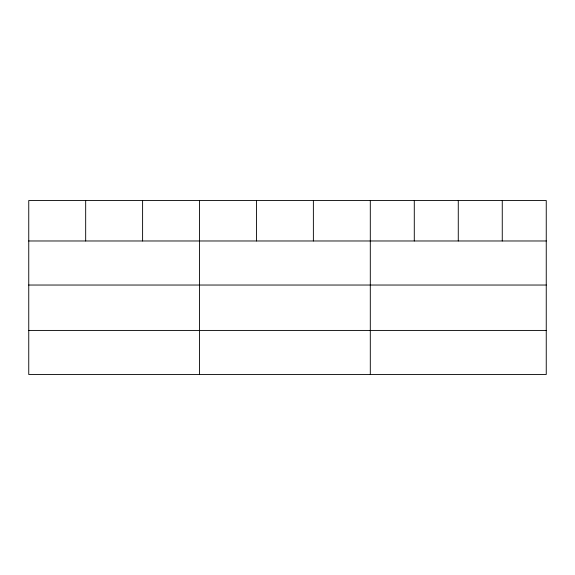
<?xml version="1.0" encoding="UTF-8"?>
<svg xmlns="http://www.w3.org/2000/svg" width="575" height="575" viewBox="0 0 575 575"><rect width="100%" height="100%" fill="white"/><g stroke="black" fill="none" stroke-linecap="round" stroke-linejoin="round"><path stroke-width="0.86" d="M546.25 285.035L546.25 200.517L28.75 200.517L28.75 374.483L546.25 374.483L546.25 285.035L28.75 285.035M28.75 240.975L546.25 240.975M28.75 330.424L546.25 330.424M502.262 200.517L502.262 240.975M458.275 200.517L458.275 240.975M414.287 200.517L414.287 240.975M370.3 200.517L370.3 374.483M313.375 200.517L313.375 240.975M256.45 200.517L256.45 240.975M199.525 200.517L199.525 374.483M142.6 200.517L142.6 240.975M85.675 200.517L85.675 240.975"/></g></svg>
